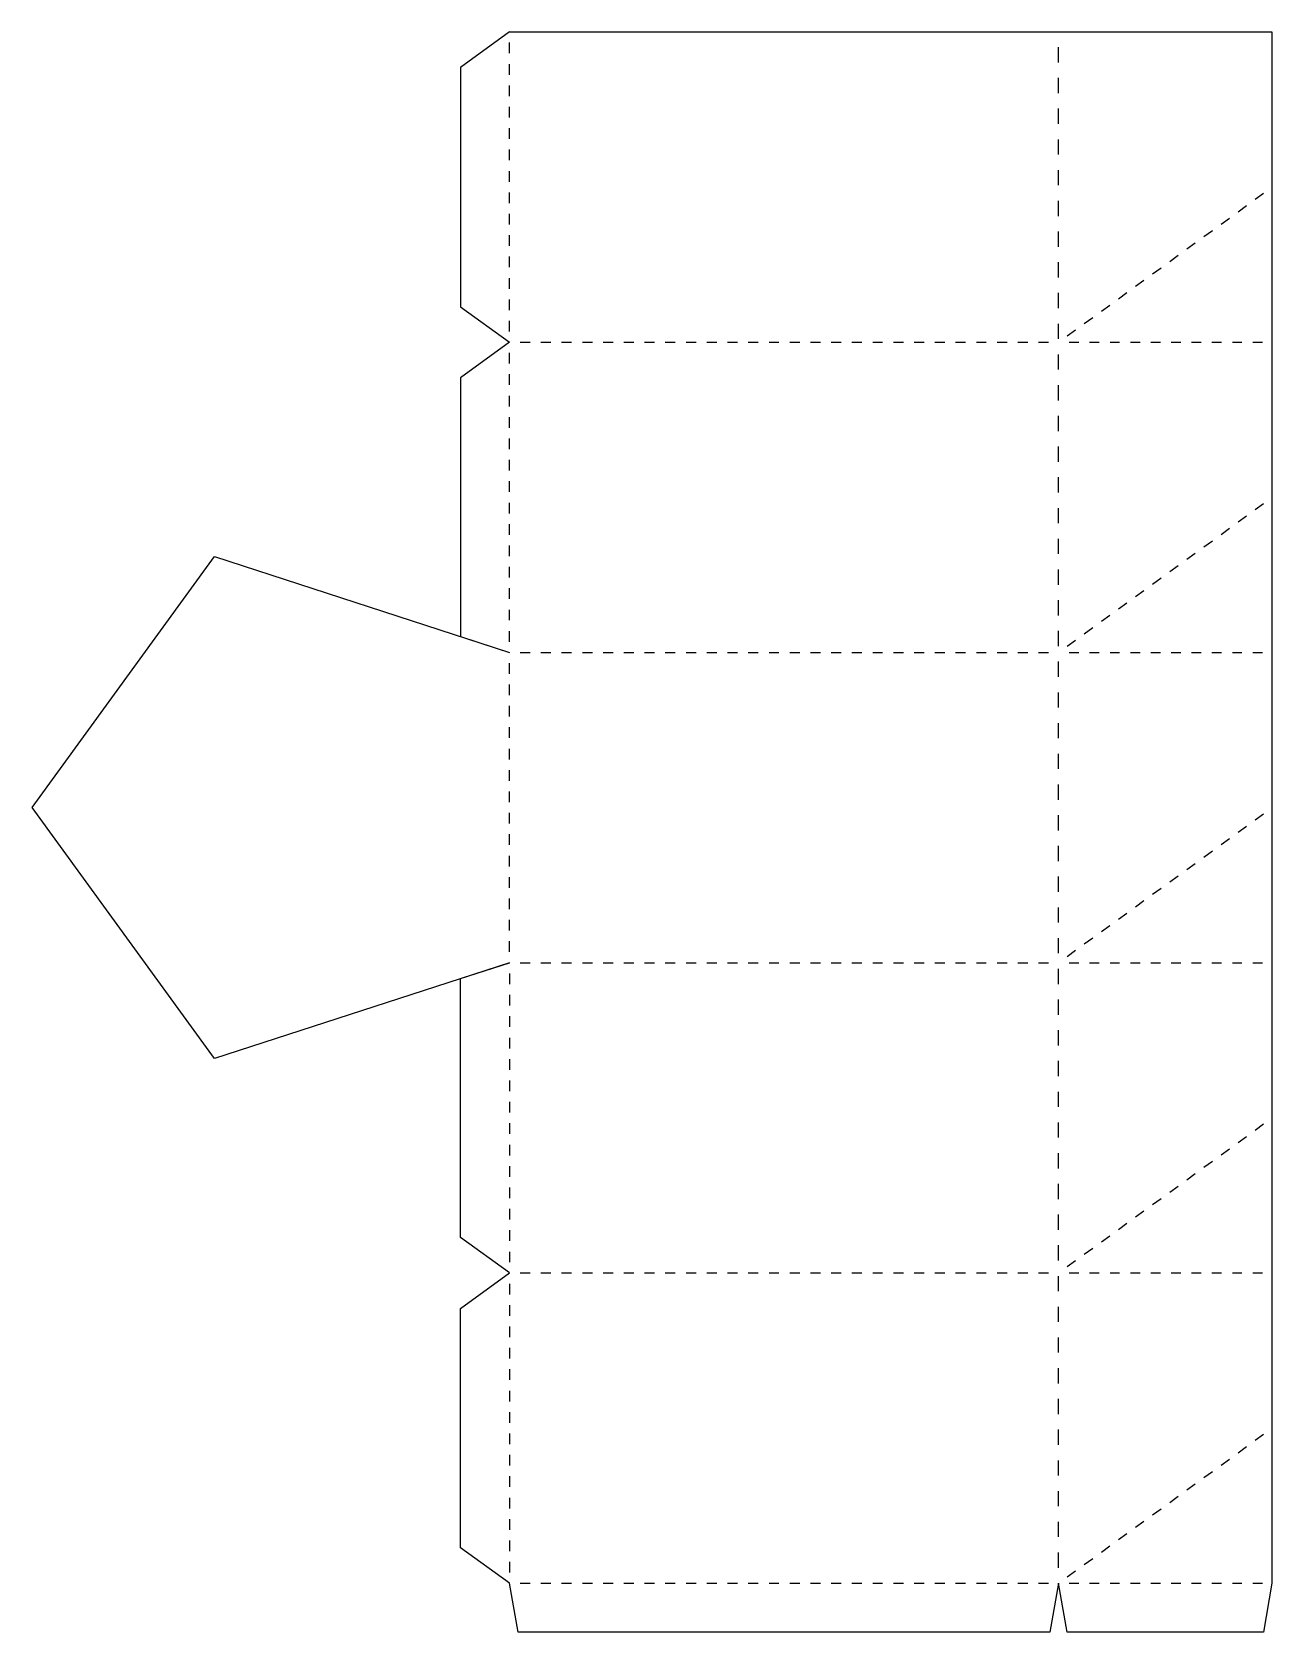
# Model space of a CAD drawing. Header units: millimetres. Extents: x 25 to 228, y 25 to 287.
import ezdxf

# ---------------------------------------------------------------- set-up
doc = ezdxf.new("R2010")
doc.units = ezdxf.units.MM
doc.layers.get('0').update_dxf_attribs({"linetype": 'CONTINUOUS'})

msp = doc.modelspace()

# ---------------------------------------------------------------- linework, layer by layer
at = {"color": 7}
for p, q in [((103.261758, 287.373263), (95.264272, 281.559476)), ((103.261758, 287.373263), (193.262577, 287.373263)), ((193.262577, 287.373263), (228.261719, 287.373263)), ((228.261719, 287.373263), (228.261719, 33.080028)), ((103.261758, 283.884285), (103.261758, 285.62701)), ((193.262577, 282.384977), (193.262577, 284.87912)), ((95.264272, 281.559476), (95.264272, 242.326993)), ((103.261758, 280.374141), (103.261758, 282.120393)), ((103.261758, 276.867523), (103.261758, 278.610249)), ((193.262577, 277.35083), (193.262577, 279.841445)), ((103.261758, 273.357379), (103.261758, 275.103632)), ((193.262577, 272.313155), (193.262577, 274.807298)), ((103.261758, 269.850762), (103.261758, 271.593487)), ((103.261758, 266.344145), (103.261758, 268.08687)), ((193.262577, 267.279007), (193.262577, 269.769623)), ((103.261758, 262.834), (103.261758, 264.580253)), ((193.262577, 262.241332), (193.262577, 264.735475)), ((103.261758, 259.327383), (103.261758, 261.070108)), ((193.262577, 257.207185), (193.262577, 259.6978)), ((225.513576, 259.944745), (226.889411, 260.943108)), ((103.261758, 255.817238), (103.261758, 257.563491)), ((222.708987, 257.909214), (224.084823, 258.907576)), ((193.262577, 252.16951), (193.262577, 254.663653)), ((217.106867, 253.838151), (218.482703, 254.836514)), ((219.907927, 255.873682), (221.283763, 256.872045)), ((103.261758, 252.310621), (103.261758, 254.053346)), ((214.305807, 251.80262), (215.678115, 252.800983)), ((103.261758, 248.800476), (103.261758, 250.546729)), ((193.262577, 247.135362), (193.262577, 249.625977)), ((211.501219, 249.763561), (212.877054, 250.765452)), ((103.261758, 245.293859), (103.261758, 247.036584)), ((205.899098, 245.692499), (207.271406, 246.690861)), ((208.700158, 247.72803), (210.075994, 248.72992)), ((193.262577, 242.097687), (193.262577, 244.59183)), ((203.09451, 243.656967), (204.470346, 244.65533)), ((95.264272, 242.326993), (103.261758, 236.513205)), ((103.261758, 241.783714), (103.261758, 243.529967)), ((200.29345, 241.621436), (201.669285, 242.619799)), ((103.261758, 238.277097), (103.261758, 240.019822)), ((193.262577, 237.06354), (193.262577, 239.554155)), ((197.492389, 239.585905), (198.868225, 240.584268)), ((103.261758, 236.513205), (95.264272, 230.699418)), ((105.02565, 236.513205), (106.662541, 236.513205)), ((108.426433, 236.513205), (110.059797, 236.513205)), ((111.823689, 236.513205), (113.457053, 236.513205)), ((115.220945, 236.513205), (116.857836, 236.513205)), ((118.621728, 236.513205), (120.255092, 236.513205)), ((122.018984, 236.513205), (123.655876, 236.513205)), ((125.419768, 236.513205), (127.053131, 236.513205)), ((128.817023, 236.513205), (130.450387, 236.513205)), ((132.214279, 236.513205), (133.851171, 236.513205)), ((135.615063, 236.513205), (137.248426, 236.513205)), ((139.012318, 236.513205), (140.64921, 236.513205)), ((142.413102, 236.513205), (144.046466, 236.513205)), ((145.810358, 236.513205), (147.443721, 236.513205)), ((149.207613, 236.513205), (150.844505, 236.513205)), ((152.608397, 236.513205), (154.241761, 236.513205)), ((156.005653, 236.513205), (157.642544, 236.513205)), ((159.406436, 236.513205), (161.0398, 236.513205)), ((162.803692, 236.513205), (164.437056, 236.513205)), ((166.200948, 236.513205), (167.837839, 236.513205)), ((169.601731, 236.513205), (171.235095, 236.513205)), ((172.998987, 236.513205), (174.635878, 236.513205)), ((176.39977, 236.513205), (178.033134, 236.513205)), ((179.797026, 236.513205), (181.43039, 236.513205)), ((183.194282, 236.513205), (184.831173, 236.513205)), ((186.595065, 236.513205), (188.228429, 236.513205)), ((189.992321, 236.513205), (191.629213, 236.513205)), ((194.691329, 237.550374), (196.063637, 238.548736)), ((195.026468, 236.513205), (196.603388, 236.513205)), ((198.36728, 236.513205), (199.947727, 236.513205)), ((201.711619, 236.513205), (203.288538, 236.513205)), ((205.05243, 236.513205), (206.632877, 236.513205)), ((208.396769, 236.513205), (209.973688, 236.513205)), ((211.73758, 236.513205), (213.314499, 236.513205)), ((215.078391, 236.513205), (216.658838, 236.513205)), ((218.42273, 236.513205), (219.99965, 236.513205)), ((221.763541, 236.513205), (223.343989, 236.513205)), ((225.10788, 236.513205), (226.6848, 236.513205)), ((103.261758, 233.024227), (103.261758, 234.77048)), ((193.262577, 232.025864), (193.262577, 234.520007)), ((103.261758, 229.51761), (103.261758, 231.260335)), ((95.264272, 230.699418), (95.264272, 188.253124)), ((193.262577, 226.991717), (193.262577, 229.482332)), ((103.261758, 226.007465), (103.261758, 227.753718)), ((103.261758, 222.500848), (103.261758, 224.243573)), ((193.262577, 221.954042), (193.262577, 224.448185)), ((103.261758, 218.990703), (103.261758, 220.736956)), ((193.262577, 216.919894), (193.262577, 219.41051)), ((103.261758, 215.484086), (103.261758, 217.226812)), ((103.261758, 211.977469), (103.261758, 213.720195)), ((193.262577, 211.882219), (193.262577, 214.376362)), ((103.261758, 208.467325), (103.261758, 210.213577)), ((225.513576, 209.084687), (226.889411, 210.086577)), ((193.262577, 206.844544), (193.262577, 209.338687)), ((222.708987, 207.049155), (224.084823, 208.051046)), ((103.261758, 204.960707), (103.261758, 206.703433)), ((219.907927, 205.013624), (221.283763, 206.011987)), ((103.261758, 201.450563), (103.261758, 203.196816)), ((193.262577, 201.810397), (193.262577, 204.30454)), ((217.106867, 202.978093), (218.482703, 203.976456)), ((25.001403, 160.224882), (54.892315, 201.372951)), ((54.892315, 201.372951), (103.261758, 185.656675)), ((103.261758, 197.943946), (103.261758, 199.686671)), ((211.501219, 198.907031), (212.877054, 199.905393)), ((214.305807, 200.942562), (215.678115, 201.940925)), ((193.262577, 196.772721), (193.262577, 199.266865)), ((208.700158, 196.871499), (210.075994, 197.869862)), ((103.261758, 194.433801), (103.261758, 196.180054)), ((193.262577, 191.738574), (193.262577, 194.232717)), ((205.899098, 194.835968), (207.271406, 195.834331)), ((103.261758, 190.927184), (103.261758, 192.669909)), ((200.29345, 190.764906), (201.669285, 191.763269)), ((203.09451, 192.800437), (204.470346, 193.7988)), ((103.261758, 187.420567), (103.261758, 189.163292)), ((193.262577, 186.700899), (193.262577, 189.195042)), ((197.492389, 188.729375), (198.868225, 189.727737)), ((95.264272, 188.253124), (103.261758, 185.656675)), ((194.691329, 186.693843), (196.063637, 187.692206)), ((103.261758, 182.167697), (103.261758, 183.910422)), ((105.02565, 185.656675), (106.662541, 185.656675)), ((108.426433, 185.656675), (110.059797, 185.656675)), ((111.823689, 185.656675), (113.457053, 185.656675)), ((115.220945, 185.656675), (116.857836, 185.656675)), ((118.621728, 185.656675), (120.255092, 185.656675)), ((122.018984, 185.656675), (123.655876, 185.656675)), ((125.419768, 185.656675), (127.053131, 185.656675)), ((128.817023, 185.656675), (130.450387, 185.656675)), ((132.214279, 185.656675), (133.851171, 185.656675)), ((135.615063, 185.656675), (137.248426, 185.656675)), ((139.012318, 185.656675), (140.64921, 185.656675)), ((142.413102, 185.656675), (144.046466, 185.656675)), ((145.810358, 185.656675), (147.443721, 185.656675)), ((149.207613, 185.656675), (150.844505, 185.656675)), ((152.608397, 185.656675), (154.241761, 185.656675)), ((156.005653, 185.656675), (157.642544, 185.656675)), ((159.406436, 185.656675), (161.0398, 185.656675)), ((162.803692, 185.656675), (164.437056, 185.656675)), ((166.200948, 185.656675), (167.837839, 185.656675)), ((169.601731, 185.656675), (171.235095, 185.656675)), ((172.998987, 185.656675), (174.635878, 185.656675)), ((176.39977, 185.656675), (178.033134, 185.656675)), ((179.797026, 185.656675), (181.43039, 185.656675)), ((183.194282, 185.656675), (184.831173, 185.656675)), ((186.595065, 185.656675), (188.228429, 185.656675)), ((189.992321, 185.656675), (191.629213, 185.656675)), ((193.262577, 181.666751), (193.262577, 184.160895)), ((195.026468, 185.656675), (196.603388, 185.656675)), ((198.36728, 185.656675), (199.947727, 185.656675)), ((201.711619, 185.656675), (203.288538, 185.656675)), ((205.05243, 185.656675), (206.632877, 185.656675)), ((208.396769, 185.656675), (209.973688, 185.656675)), ((211.73758, 185.656675), (213.314499, 185.656675)), ((215.078391, 185.656675), (216.658838, 185.656675)), ((218.42273, 185.656675), (219.99965, 185.656675)), ((221.763541, 185.656675), (223.343989, 185.656675)), ((225.10788, 185.656675), (226.6848, 185.656675)), ((103.261758, 178.657552), (103.261758, 180.403805)), ((193.262577, 176.629076), (193.262577, 179.123219)), ((103.261758, 175.150935), (103.261758, 176.89366)), ((103.261758, 171.64079), (103.261758, 173.387043)), ((193.262577, 171.594929), (193.262577, 174.089072)), ((103.261758, 168.134173), (103.261758, 169.876898)), ((193.262577, 166.557254), (193.262577, 169.051397)), ((103.261758, 164.627556), (103.261758, 166.370281)), ((103.261758, 161.117411), (103.261758, 162.863664)), ((193.262577, 161.523106), (193.262577, 164.017249)), ((54.892315, 119.08034), (25.001403, 160.224882)), ((103.261758, 157.610794), (103.261758, 159.353519)), ((193.262577, 156.485431), (193.262577, 158.979574)), ((225.513576, 158.228156), (226.889411, 159.226519)), ((103.261758, 154.100649), (103.261758, 155.846902)), ((219.907927, 154.157094), (221.283763, 155.155457)), ((222.708987, 156.192625), (224.084823, 157.190988)), ((103.261758, 150.594032), (103.261758, 152.336757)), ((193.262577, 151.451284), (193.262577, 153.945427)), ((217.106867, 152.121563), (218.482703, 153.119925)), ((214.305807, 150.086031), (215.678115, 151.084394)), ((103.261758, 147.083887), (103.261758, 148.83014)), ((193.262577, 146.413609), (193.262577, 148.907752)), ((208.700158, 146.014969), (210.075994, 147.013332)), ((211.501219, 148.0505), (212.877054, 149.048863)), ((103.261758, 143.57727), (103.261758, 145.319996)), ((205.899098, 143.97591), (207.271406, 144.977801)), ((103.261758, 140.070653), (103.261758, 141.813379)), ((193.262577, 141.379461), (193.262577, 143.873604)), ((203.09451, 141.940379), (204.470346, 142.942269)), ((200.29345, 139.904848), (201.669285, 140.90321)), ((103.261758, 136.560509), (103.261758, 138.306762)), ((193.262577, 136.341786), (193.262577, 138.835929)), ((194.691329, 135.833785), (196.063637, 136.832148)), ((197.492389, 137.869316), (198.868225, 138.867679)), ((103.261758, 134.796617), (54.892315, 119.08034)), ((95.264272, 132.19664), (103.261758, 134.796617)), ((105.02565, 134.796617), (106.662541, 134.796617)), ((108.426433, 134.796617), (110.059797, 134.796617)), ((111.823689, 134.796617), (113.457053, 134.796617)), ((115.220945, 134.796617), (116.857836, 134.796617)), ((118.621728, 134.796617), (120.255092, 134.796617)), ((122.018984, 134.796617), (123.655876, 134.796617)), ((125.419768, 134.796617), (127.053131, 134.796617)), ((128.817023, 134.796617), (130.450387, 134.796617)), ((132.214279, 134.796617), (133.851171, 134.796617)), ((135.615063, 134.796617), (137.248426, 134.796617)), ((139.012318, 134.796617), (140.64921, 134.796617)), ((142.413102, 134.796617), (144.046466, 134.796617)), ((145.810358, 134.796617), (147.443721, 134.796617)), ((149.207613, 134.796617), (150.844505, 134.796617)), ((152.608397, 134.796617), (154.241761, 134.796617)), ((156.005653, 134.796617), (157.642544, 134.796617)), ((159.406436, 134.796617), (161.0398, 134.796617)), ((162.803692, 134.796617), (164.437056, 134.796617)), ((166.200948, 134.796617), (167.837839, 134.796617)), ((169.601731, 134.796617), (171.235095, 134.796617)), ((172.998987, 134.796617), (174.635878, 134.796617)), ((176.39977, 134.796617), (178.033134, 134.796617)), ((179.797026, 134.796617), (181.43039, 134.796617)), ((183.194282, 134.796617), (184.831173, 134.796617)), ((186.595065, 134.796617), (188.228429, 134.796617)), ((189.992321, 134.796617), (191.629213, 134.796617)), ((193.262577, 131.307639), (193.262577, 133.801782)), ((195.026468, 134.796617), (196.603388, 134.796617)), ((198.36728, 134.796617), (199.947727, 134.796617)), ((201.711619, 134.796617), (203.288538, 134.796617)), ((205.05243, 134.796617), (206.632877, 134.796617)), ((208.396769, 134.796617), (209.973688, 134.796617)), ((211.73758, 134.796617), (213.314499, 134.796617)), ((215.078391, 134.796617), (216.658838, 134.796617)), ((218.42273, 134.796617), (219.99965, 134.796617)), ((221.763541, 134.796617), (223.343989, 134.796617)), ((225.10788, 134.796617), (226.6848, 134.796617)), ((95.264272, 89.750346), (95.264272, 132.19664)), ((103.261758, 133.032725), (103.261758, 131.29)), ((103.261758, 129.526108), (103.261758, 127.779855)), ((193.262577, 126.269963), (193.262577, 128.764107)), ((103.261758, 126.015963), (103.261758, 124.273238)), ((193.262577, 121.235816), (193.262577, 123.729959)), ((103.261758, 122.509346), (103.261758, 120.763093)), ((103.261758, 118.999201), (103.261758, 117.256476)), ((193.262577, 116.198141), (193.262577, 118.692284)), ((103.261758, 115.492584), (103.261758, 113.749859)), ((193.262577, 111.163993), (193.262577, 113.654609)), ((103.261758, 111.985967), (103.261758, 110.239714)), ((103.261758, 108.475822), (103.261758, 106.733097)), ((193.262577, 106.126318), (193.262577, 108.620461)), ((225.513576, 107.371626), (226.889411, 108.369989)), ((103.261758, 104.969205), (103.261758, 103.222952)), ((222.708987, 105.336095), (224.084823, 106.334457)), ((193.262577, 101.092171), (193.262577, 103.582786)), ((219.907927, 103.297036), (221.283763, 104.298926)), ((103.261758, 101.45906), (103.261758, 99.716335)), ((214.305807, 99.225973), (215.678115, 100.224336)), ((217.106867, 101.261504), (218.482703, 102.263395)), ((103.261758, 97.952443), (103.261758, 96.20619)), ((193.262577, 96.054496), (193.262577, 98.548639)), ((211.501219, 97.190442), (212.877054, 98.188805)), ((103.261758, 94.442298), (103.261758, 92.699573)), ((208.700158, 95.154911), (210.075994, 96.153274)), ((193.262577, 91.020348), (193.262577, 93.510964)), ((203.09451, 91.083848), (204.470346, 92.082211)), ((205.899098, 93.11938), (207.271406, 94.117742)), ((103.261758, 83.940086), (95.264272, 89.750346)), ((103.261758, 90.935681), (103.261758, 89.192956)), ((200.29345, 89.048317), (201.669285, 90.04668)), ((103.261758, 87.429064), (103.261758, 85.682811)), ((193.262577, 85.982673), (193.262577, 88.476816)), ((197.492389, 87.012786), (198.868225, 88.011149)), ((95.264272, 78.126299), (103.261758, 83.940086)), ((105.02565, 83.940086), (106.662541, 83.940086)), ((108.426433, 83.940086), (110.059797, 83.940086)), ((111.823689, 83.940086), (113.457053, 83.940086)), ((115.220945, 83.940086), (116.857836, 83.940086)), ((118.621728, 83.940086), (120.255092, 83.940086)), ((122.018984, 83.940086), (123.655876, 83.940086)), ((125.419768, 83.940086), (127.053131, 83.940086)), ((128.817023, 83.940086), (130.450387, 83.940086)), ((132.214279, 83.940086), (133.851171, 83.940086)), ((135.615063, 83.940086), (137.248426, 83.940086)), ((139.012318, 83.940086), (140.64921, 83.940086)), ((142.413102, 83.940086), (144.046466, 83.940086)), ((145.810358, 83.940086), (147.443721, 83.940086)), ((149.207613, 83.940086), (150.844505, 83.940086)), ((152.608397, 83.940086), (154.241761, 83.940086)), ((156.005653, 83.940086), (157.642544, 83.940086)), ((159.406436, 83.940086), (161.0398, 83.940086)), ((162.803692, 83.940086), (164.437056, 83.940086)), ((166.200948, 83.940086), (167.837839, 83.940086)), ((169.601731, 83.940086), (171.235095, 83.940086)), ((172.998987, 83.940086), (174.635878, 83.940086)), ((176.39977, 83.940086), (178.033134, 83.940086)), ((179.797026, 83.940086), (181.43039, 83.940086)), ((183.194282, 83.940086), (184.831173, 83.940086)), ((186.595065, 83.940086), (188.228429, 83.940086)), ((189.992321, 83.940086), (191.629213, 83.940086)), ((194.691329, 84.977255), (196.063637, 85.975618)), ((195.026468, 83.940086), (196.603388, 83.940086)), ((198.36728, 83.940086), (199.947727, 83.940086)), ((201.711619, 83.940086), (203.288538, 83.940086)), ((205.05243, 83.940086), (206.632877, 83.940086)), ((208.396769, 83.940086), (209.973688, 83.940086)), ((211.73758, 83.940086), (213.314499, 83.940086)), ((215.078391, 83.940086), (216.658838, 83.940086)), ((218.42273, 83.940086), (219.99965, 83.940086)), ((221.763541, 83.940086), (223.343989, 83.940086)), ((225.10788, 83.940086), (226.6848, 83.940086)), ((103.261758, 82.176194), (103.261758, 80.429941)), ((193.262577, 80.948526), (193.262577, 83.439141)), ((95.264272, 38.893816), (95.264272, 78.126299)), ((103.261758, 78.66605), (103.261758, 76.923324)), ((193.262577, 75.910851), (193.262577, 78.404994)), ((103.261758, 75.159433), (103.261758, 73.41318)), ((103.261758, 71.649288), (103.261758, 69.906563)), ((193.262577, 70.876703), (193.262577, 73.367318)), ((193.262577, 65.839028), (193.262577, 68.333171)), ((103.261758, 68.142671), (103.261758, 66.399946)), ((103.261758, 64.636054), (103.261758, 62.889801)), ((193.262577, 60.804881), (193.262577, 63.295496)), ((103.261758, 61.125909), (103.261758, 59.383184)), ((193.262577, 55.767205), (193.262577, 58.261348)), ((103.261758, 57.619292), (103.261758, 55.873039)), ((222.708987, 54.476037), (224.084823, 55.474399)), ((225.513576, 56.511568), (226.889411, 57.509931)), ((103.261758, 54.109147), (103.261758, 52.366422)), ((193.262577, 50.733058), (193.262577, 53.223673)), ((219.907927, 52.440505), (221.283763, 53.438868)), ((103.261758, 50.60253), (103.261758, 48.856277)), ((217.106867, 50.404974), (218.482703, 51.403337)), ((193.262577, 45.695383), (193.262577, 48.189526)), ((211.501219, 46.333912), (212.877054, 47.332274)), ((214.305807, 48.369443), (215.678115, 49.367806)), ((103.261758, 47.092385), (103.261758, 45.34966)), ((208.700158, 44.29838), (210.075994, 45.296743)), ((103.261758, 43.585768), (103.261758, 41.843043)), ((193.262577, 40.661235), (193.262577, 43.151851)), ((205.899098, 42.262849), (207.271406, 43.261212)), ((103.261758, 40.079151), (103.261758, 38.332898)), ((203.09451, 40.22379), (204.470346, 41.225681)), ((103.261758, 33.080028), (95.264272, 38.893816)), ((193.262577, 35.62356), (193.262577, 38.117703)), ((197.492389, 36.152728), (198.868225, 37.154618)), ((200.29345, 38.188259), (201.669285, 39.19015)), ((103.261758, 36.569006), (103.261758, 34.826281)), ((194.691329, 34.117197), (196.063637, 35.115559)), ((104.672871, 25.082542), (103.261758, 33.080028)), ((105.02565, 33.080028), (106.662541, 33.080028)), ((108.426433, 33.080028), (110.059797, 33.080028)), ((111.823689, 33.080028), (113.457053, 33.080028)), ((115.220945, 33.080028), (116.857836, 33.080028)), ((118.621728, 33.080028), (120.255092, 33.080028)), ((122.018984, 33.080028), (123.655876, 33.080028)), ((125.419768, 33.080028), (127.053131, 33.080028)), ((128.817023, 33.080028), (130.450387, 33.080028)), ((132.214279, 33.080028), (133.851171, 33.080028)), ((135.615063, 33.080028), (137.248426, 33.080028)), ((139.012318, 33.080028), (140.64921, 33.080028)), ((142.413102, 33.080028), (144.046466, 33.080028)), ((145.810358, 33.080028), (147.443721, 33.080028)), ((149.207613, 33.080028), (150.844505, 33.080028)), ((152.608397, 33.080028), (154.241761, 33.080028)), ((156.005653, 33.080028), (157.642544, 33.080028)), ((159.406436, 33.080028), (161.0398, 33.080028)), ((162.803692, 33.080028), (164.437056, 33.080028)), ((166.200948, 33.080028), (167.837839, 33.080028)), ((169.601731, 33.080028), (171.235095, 33.080028)), ((172.998987, 33.080028), (174.635878, 33.080028)), ((176.39977, 33.080028), (178.033134, 33.080028)), ((179.797026, 33.080028), (181.43039, 33.080028)), ((183.194282, 33.080028), (184.831173, 33.080028)), ((186.595065, 33.080028), (188.228429, 33.080028)), ((189.992321, 33.080028), (191.629213, 33.080028)), ((193.262577, 33.080028), (191.851463, 25.082542)), ((194.67369, 25.082542), (193.262577, 33.080028)), ((195.026468, 33.080028), (196.603388, 33.080028)), ((198.36728, 33.080028), (199.947727, 33.080028)), ((201.711619, 33.080028), (203.288538, 33.080028)), ((205.05243, 33.080028), (206.632877, 33.080028)), ((208.396769, 33.080028), (209.973688, 33.080028)), ((211.73758, 33.080028), (213.314499, 33.080028)), ((215.078391, 33.080028), (216.658838, 33.080028)), ((218.42273, 33.080028), (219.99965, 33.080028)), ((221.763541, 33.080028), (223.343989, 33.080028)), ((225.10788, 33.080028), (226.6848, 33.080028)), ((228.261719, 33.080028), (226.850606, 25.082542)), ((191.851463, 25.082542), (104.672871, 25.082542)), ((226.850606, 25.082542), (194.67369, 25.082542))]:
    msp.add_line(p, q, dxfattribs=at)

doc.saveas('drawing.dxf')
